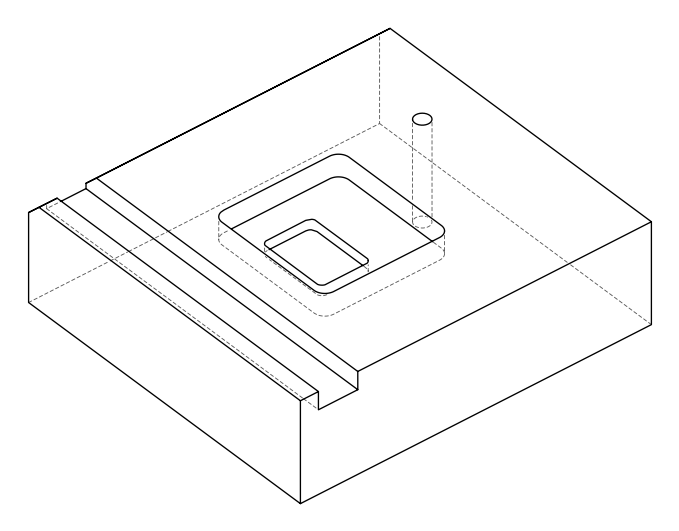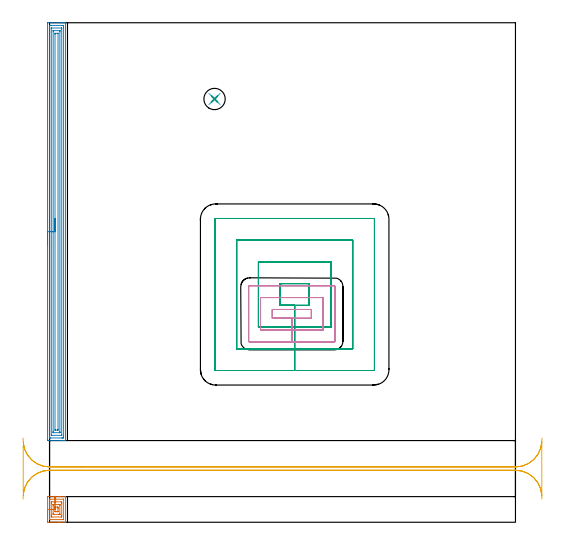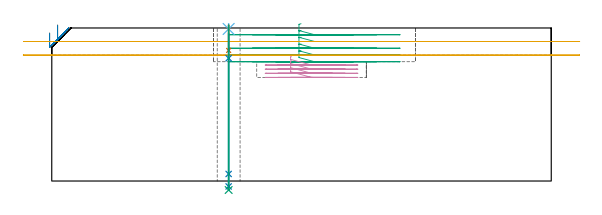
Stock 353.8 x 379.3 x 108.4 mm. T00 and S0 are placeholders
(PLAN: 9 operations, 7 tool changes, 35.1 min)
(1 AREA_MILL | FG_CHAMFER_SURFACE | UGT0205_001 | 1.07 min | 2445 mm3)
(2 AREA_MILL_1 | FG_CHAMFER_SURFACE_1 | UGT0205_001 | 12.98 min | 29986 mm3)
(3 MILL_RECTANGULAR_POCKET | POCKET_RECTANGULAR_STRAIGHT | UGT0201_105 | Follow Part, ap 5.5, ae 75% | 12.13 min | 467543 mm3)
(4 MILL_RECTANGULAR_POCKET_1 | POCKET_RECTANGULAR_STRAIGHT_1 | NXT0201_011 | Follow Part, ap 3, ae 75% | 3.99 min | 46716 mm3)
(5 MILL_RECTANGULAR_SLOT | SLOT_RECTANGULAR | UGT0201_019 | Follow Part, ap 10, ae 75% | 3.76 min | 287421 mm3)
(6 SPOT_DRILL | STEP1HOLE | NXT0321_9005460120000 | 0.03 min | 77 mm3)
(7 DRILL_BLIND_HOLE_INTO_CENTER | STEP1HOLE | NXT0301_077 | 0.07 min | 1248 mm3)
(8 GUN_DRILL_THROUGH_HOLE | STEP1HOLE | UGT0307_007 | 0.54 min | 7351 mm3)
(9 DRILL_TO_ENLARGE_THROUGH_HOLE | STEP1HOLE | UGT0301_286 | 0.47 min | 13688 mm3)
(TOOL UGT0205_001 | Chamfer Mill 20 x 3 x 45 deg. | D20 FL50 Z2)
(TOOL UGT0201_105 | End Mill 22 mm | D22 FL25 Z2)
(TOOL NXT0201_011 | ENDMILL 12mm [2P460-1200-NA 1630] | D12 FL38 Z6)
(TOOL UGT0201_019 | End mill 40 mm | D40 FL63 Z6)
(TOOL NXT0321_9005460120000 | NC Spot Drill, 142deg, 12mm, Carbide, Uncoated | D12 PA142 FL30 Z2)
(TOOL NXT0301_077 | Carbide Drill 10.6mm [860.1-1060-053A1-MM 2214] | D10.6 PA140 FL71 Z2)
(TOOL UGT0307_007 | Gun Drill 10 mm | D10 PA130 FL24 Z1)
(TOOL UGT0301_286 | Twist Drill 16.2 mm | D16.2 PA118 FL125 Z2)
(OP 1 AREA_MILL)
G17 G21 G94 G90
T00 M6
G54
G17 G0 G90 X-1.5 Y-0.25 S1061 M3
G43 Z118.4 H0
Z104.8
G94 G1 Y-0.212 Z103.928 F250.
Y-0.098 Z103.063
Y0.091 Z102.212
Y0.353 Z101.38
Y0.687 Z100.574
Y1.09 Z99.8
Y1.558 Z99.064
Y2.09 Z98.372
Y2.679 Z97.729
Y3.322 Z97.14
Y4.014 Z96.608
Y4.75 Z96.14
Y5.524 Z95.737
Y6.33 Z95.403
Y7.162 Z95.141
Y8.013 Z94.952
Y8.878 Z94.838
Y9.75 Z94.8
Y19.024
X-1.495 Y19.346 Z94.802
X-1.491 Y19.49 Z94.805
X-1.34 Y19.5 Z94.956
X7.08 Z103.373
X7.9 Z104.199
X7.97 Z104.269
X12.011 Z108.31
X12.092 Y19.495 Z108.388
X12.094 Y19.491 Z108.391
X12.1 Y19.465 Z108.4
Y0.035
X12.094 Y0.009 Z108.391
X12.092 Y0.005 Z108.388
X12.011 Y0. Z108.31
X7.9 Z104.199
X7.08 Z103.373
X-1.164 Z95.131
X-1.342 Y0.002 Z94.953
X-1.491 Y0.01 Z94.805
X-1.499 Y0.158 Z94.798
X-1.5 Y0.476 Z94.8
Y9.75
X-0.086 Z96.214
X-0.085 Y17.349 Z96.215
X-0.082 Y17.44 Z96.218
X-0.078 Y17.492 Z96.222
X-0.069 Y17.494 Z96.231
X-0.04 Y17.497 Z96.26
X0.606 Y17.5 Z96.906
X10.397 Y17.499 Z106.697
X10.64 Y17.493 Z106.94
X10.668 Y17.491 Z106.968
X10.679 Y17.393 Z106.979
X10.684 Y17.303 Z106.984
X10.685 Y17.257 Z106.985
Y2.151
X10.682 Y2.06 Z106.982
X10.678 Y2.008 Z106.978
X10.669 Y2.006 Z106.969
X10.64 Y2.003 Z106.94
X9.994 Y2. Z106.294
X0.203 Y2.001 Z96.503
X-0.04 Y2.007 Z96.26
X-0.068 Y2.009 Z96.232
X-0.079 Y2.106 Z96.221
X-0.084 Y2.197 Z96.216
X-0.085 Y2.243 Z96.215
X-0.086 Y9.75 Z96.214
X1.328 Z97.628
Y14.133
X1.329 Y14.608 Z97.629
X1.33 Y15.015 Z97.63
X1.336 Y15.491 Z97.636
X1.731 Y15.5 Z98.031
X8.851 Z105.151
X9.264 Y15.491 Z105.564
X9.27 Y15.084 Z105.57
X9.271 Y14.608 Z105.571
X9.272 Y14.199 Z105.572
X9.271 Y4.892 Z105.571
X9.27 Y4.485 Z105.57
X9.264 Y4.009 Z105.564
X8.869 Y4. Z105.169
X1.749 Z98.049
X1.335 Y4.009 Z97.635
X1.33 Y4.416 Z97.63
X1.329 Y4.892 Z97.629
X1.328 Y5.301 Z97.628
Y9.75
X2.743 Z99.043
Y12.841
Y13.227
X2.745 Y13.42 Z99.045
X2.747 Y13.467 Z99.047
X2.749 Y13.484 Z99.049
X2.763 Y13.49 Z99.063
X2.86 Y13.496 Z99.16
X3.52 Y13.499 Z99.82
X3.746 Y13.5 Z100.046
X7.307 Y13.499 Z103.607
X7.795 Y13.492 Z104.095
X7.849 Y13.49 Z104.149
X7.851 Y13.423 Z104.151
X7.854 Y13.266 Z104.154
X7.857 Y12.953 Z104.157
Y12.841
Y6.273
X7.855 Y6.08 Z104.155
X7.853 Y6.033 Z104.153
X7.851 Y6.016 Z104.151
X7.837 Y6.01 Z104.137
X7.74 Y6.004 Z104.04
X7.08 Y6. Z103.38
X6.854 Z103.154
X3.293 Y6.001 Z99.593
X2.805 Y6.008 Z99.105
X2.751 Y6.01 Z99.051
X2.749 Y6.077 Z99.049
X2.745 Y6.234 Z99.045
X2.743 Y6.547 Z99.043
Y6.659
Y9.75
X4.157 Z100.457
Y11.075
Y11.326
X4.158 Y11.41 Z100.458
X4.162 Y11.476 Z100.462
X4.164 Y11.489 Z100.464
X4.17 Y11.493 Z100.47
X4.196 Y11.496 Z100.496
X4.41 Y11.499 Z100.71
X5.762 Z102.062
X6.19 Y11.495 Z102.49
X6.332 Y11.49 Z102.632
X6.436 Y11.484 Z102.736
X6.439 Y11.326 Z102.739
X6.442 Y11.075 Z102.742
X6.443 Y10.824 Z102.743
Y10.192
Y8.425
Y8.174
X6.442 Y8.09 Z102.742
X6.438 Y8.024 Z102.738
X6.436 Y8.011 Z102.736
X6.43 Y8.007 Z102.73
X6.404 Y8.004 Z102.704
X6.19 Y8.001 Z102.49
X4.838 Z101.138
X4.41 Y8.005 Z100.71
X4.268 Y8.01 Z100.568
X4.164 Y8.016 Z100.464
X4.161 Y8.174 Z100.461
X4.158 Y8.425 Z100.458
X4.157 Y9.75 Z100.457
Y10.621 Z100.495
Y11.486 Z100.609
Y12.338 Z100.798
Y13.17 Z101.06
Y13.976 Z101.394
Y14.75 Z101.797
Y15.486 Z102.265
Y16.178 Z102.797
Y16.821 Z103.386
Y17.41 Z104.029
Y17.941 Z104.721
Y18.41 Z105.457
Y18.813 Z106.231
Y19.147 Z107.037
Y19.409 Z107.869
Y19.598 Z108.721
Y19.712 Z109.585
Y19.75 Z110.457
G0 Z118.4
M5
M2
(OP 2 AREA_MILL_1)
G17 G21 G94 G90
T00 M6
G54
G17 G0 G90 X-1.5 Y210.65 S1061 M3
G43 Z118.4 H0
Z104.8
G94 G1 Y210.688 Z103.928 F250.
Y210.802 Z103.064
Y210.991 Z102.212
Y211.253 Z101.38
Y211.587 Z100.574
Y211.99 Z99.8
Y212.458 Z99.064
Y212.99 Z98.372
Y213.579 Z97.729
Y214.222 Z97.14
Y214.914 Z96.608
Y215.65 Z96.14
Y216.424 Z95.737
Y217.23 Z95.403
Y218.062 Z95.141
Y218.913 Z94.952
Y219.778 Z94.838
Y220.65 Z94.8
Y378.689
X-1.497 Y379.012 Z94.802
X-1.492 Y379.29 Z94.806
X-1.21 Y379.3 Z95.087
X8.86 Z105.154
X9.421 Z105.718
X9.75 Z106.046
X10.311 Z106.607
X10.64 Z106.935
X11.297 Z107.597
X11.679 Z107.978
X12.055 Y379.294 Z108.347
X12.097 Y379.29 Z108.388
X12.1 Y379.135 Z108.4
Y62.165
X12.097 Y62.01 Z108.388
X12.055 Y62.006 Z108.347
X11.679 Y62. Z107.978
X11.297 Z107.596
X10.64 Z106.935
X9.421 Z105.718
X8.86 Z105.154
X-1.211 Z95.087
X-1.492 Y62.01 Z94.806
X-1.499 Y62.29 Z94.799
Y62.312
X-1.5 Y220.65 Z94.8
X-0.086 Z96.214
Y376.056
X-0.082 Y376.903 Z96.218
X-0.08 Y376.943 Z96.22
X-0.04 Y377.29 Z96.26
X0.457 Y377.298 Z96.757
X0.85 Y377.299 Z97.15
X1.344 Y377.3 Z97.644
X9.75 Y377.299 Z106.05
X10.247 Y377.297 Z106.547
X10.64 Y377.29 Z106.94
X10.68 Y376.903 Z106.98
X10.683 Y376.86 Z106.983
X10.686 Y376.01 Z106.986
Y375.964
Y65.244
X10.682 Y64.397 Z106.982
X10.68 Y64.357 Z106.98
X10.64 Y64.01 Z106.94
X10.143 Y64.002 Z106.443
X9.75 Y64.001 Z106.05
X9.255 Y64. Z105.555
X0.85 Y64.001 Z97.15
X0.353 Y64.003 Z96.653
X-0.04 Y64.01 Z96.26
X-0.08 Y64.397 Z96.22
X-0.083 Y64.44 Z96.217
X-0.086 Y65.29 Z96.214
Y65.336
Y220.65
X1.328 Z97.628
X1.329 Y375.117 Z97.629
Y375.22
X1.332 Y375.271 Z97.632
X1.334 Y375.288 Z97.634
X1.376 Y375.293 Z97.676
X1.559 Y375.299 Z97.859
X9.042 Z105.342
X9.163 Y375.295 Z105.463
X9.256 Y375.29 Z105.556
X9.265 Y375.253 Z105.565
X9.268 Y375.117 Z105.568
X9.271 Y374.705 Z105.571
Y66.183
Y66.08
X9.268 Y66.029 Z105.568
X9.266 Y66.012 Z105.566
X9.224 Y66.007 Z105.524
X9.041 Y66.001 Z105.341
X1.558 Z97.858
X1.437 Y66.004 Z97.737
X1.344 Y66.01 Z97.644
X1.335 Y66.047 Z97.635
X1.332 Y66.183 Z97.632
X1.329 Y66.595 Z97.629
X1.328 Y220.65 Z97.628
X2.743 Z99.043
Y372.439
X2.745 Y373.216 Z99.045
X2.747 Y373.27 Z99.047
X2.749 Y373.289 Z99.049
X2.769 Y373.292 Z99.069
X2.876 Y373.296 Z99.176
X3.091 Y373.299 Z99.391
X7.522 Z103.822
X7.727 Y373.297 Z104.027
X7.829 Y373.292 Z104.129
X7.849 Y373.29 Z104.149
X7.852 Y373.276 Z104.152
X7.854 Y373.237 Z104.154
X7.857 Y372.552 Z104.157
Y372.439
Y68.861
X7.855 Y68.084 Z104.155
X7.853 Y68.031 Z104.153
X7.851 Y68.011 Z104.151
X7.83 Y68.008 Z104.13
X7.724 Y68.004 Z104.024
X7.509 Y68.001 Z103.809
X3.078 Z99.378
X2.873 Y68.003 Z99.173
X2.771 Y68.008 Z99.071
X2.751 Y68.01 Z99.051
X2.748 Y68.024 Z99.048
X2.746 Y68.063 Z99.046
X2.743 Y68.748 Z99.043
Y68.861
Y220.65
X4.157 Z100.457
Y370.653
X4.159 Y370.905 Z100.459
X4.164 Y371.16 Z100.464
X4.174 Y371.29 Z100.474
X4.249 Y371.295 Z100.549
X4.41 Y371.299 Z100.71
X6.19 Y371.3 Z102.49
X6.436 Y371.299 Z102.736
X6.441 Y371.295 Z102.741
X6.442 Y371.293 Z102.742
X6.443 Y70.647 Z102.743
X6.441 Y70.395 Z102.741
X6.436 Y70.14 Z102.736
X6.425 Y70.01 Z102.725
X6.351 Y70.005 Z102.651
X6.19 Y70.001 Z102.49
X4.41 Y70. Z100.71
X4.164 Y70.001 Z100.464
X4.159 Y70.005 Z100.459
X4.158 Y70.007 Z100.458
X4.157 Y220.65 Z100.457
Y221.522 Z100.495
Y222.386 Z100.609
Y223.238 Z100.798
Y224.07 Z101.06
Y224.876 Z101.394
Y225.65 Z101.797
Y226.386 Z102.265
Y227.078 Z102.796
Y227.721 Z103.386
Y228.31 Z104.029
Y228.841 Z104.721
Y229.31 Z105.457
Y229.713 Z106.231
Y230.047 Z107.037
Y230.309 Z107.869
Y230.498 Z108.72
Y230.612 Z109.585
Y230.65 Z110.457
G0 Z118.4
M5
M2
(OP 3 MILL_RECTANGULAR_POCKET)
G17 G21 G94 G90
T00 M6
G54
G17 G0 G90 X176.585 Y181.2 S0 M3
G43 Z118.4 H0
Z111.4
G94 G1 X175.1 Z111.002 F250.
Y164.7 Z106.581
X186.15 Z103.62
X197.2 F500.
Y181.2
X175.1
Y164.7
X186.15
Y148.2
X213.7
Y197.7
X158.6
Y148.2
X186.15
Y131.7
X230.2
Y214.2
X142.1
Y131.7
X186.15
Y115.2
X246.1
G3 X246.7 Y115.8 R0.6
G1 Y230.1
G3 X246.1 Y230.7 R0.6
G1 X126.2
G3 X125.6 Y230.1 R0.6
G1 Y115.8
G3 X126.2 Y115.2 R0.6
G1 X186.15
X187.15
G0 X176.585 Y181.2 Z106.62
G1 X175.1 Z106.222 F250.
Y164.7 Z101.801
X186.15 Z98.84
X197.2 F500.
Y181.2
X175.1
Y164.7
X186.15
Y148.2
X213.7
Y197.7
X158.6
Y148.2
X186.15
Y131.7
X230.2
Y214.2
X142.1
Y131.7
X186.15
Y115.2
X246.1
G3 X246.7 Y115.8 R0.6
G1 Y230.1
G3 X246.1 Y230.7 R0.6
G1 X126.2
G3 X125.6 Y230.1 R0.6
G1 Y115.8
G3 X126.2 Y115.2 R0.6
G1 X186.15
X187.15
G0 X176.585 Y181.2 Z101.84
G1 X175.1 Z101.442 F250.
Y164.7 Z97.021
X186.15 Z94.06
X197.2 F500.
Y181.2
X175.1
Y164.7
X186.15
Y148.2
X213.7
Y197.7
X158.6
Y148.2
X186.15
Y131.7
X230.2
Y214.2
X142.1
Y131.7
X186.15
Y115.2
X246.1
G3 X246.7 Y115.8 R0.6
G1 Y230.1
G3 X246.1 Y230.7 R0.6
G1 X126.2
G3 X125.6 Y230.1 R0.6
G1 Y115.8
G3 X126.2 Y115.2 R0.6
G1 X186.15
X187.15
G0 X176.585 Y181.2 Z97.06
G1 X175.1 Z96.662 F250.
Y164.7 Z92.241
X186.15 Z89.28
X197.2 F500.
Y181.2
X175.1
Y164.7
X186.15
Y148.2
X213.7
Y197.7
X158.6
Y148.2
X186.15
Y131.7
X230.2
Y214.2
X142.1
Y131.7
X186.15
Y115.2
X246.1
G3 X246.7 Y115.8 R0.6
G1 Y230.1
G3 X246.1 Y230.7 R0.6
G1 X126.2
G3 X125.6 Y230.1 R0.6
G1 Y115.8
G3 X126.2 Y115.2 R0.6
G1 X186.15
X187.15
G0 X176.585 Y181.2 Z92.28
G1 X175.1 Z91.882 F250.
Y164.7 Z87.461
X186.15 Z84.5
X197.2 F500.
Y181.2
X175.1
Y164.7
X186.15
Y148.2
X213.7
Y197.7
X158.6
Y148.2
X186.15
Y131.7
X230.2
Y214.2
X142.1
Y131.7
X186.15
Y115.2
X246.1
G3 X246.7 Y115.8 R0.6
G1 Y230.1
G3 X246.1 Y230.7 R0.6
G1 X126.2
G3 X125.6 Y230.1 R0.6
G1 Y115.8
G3 X126.2 Y115.2 R0.6
G1 X186.15
X187.15
G0 Z118.4
M5
M2
(OP 4 MILL_RECTANGULAR_POCKET_1)
G17 G21 G94 G90
T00 M6
G54
G17 G0 G90 X169.781 Y161.6 S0 M3
G43 Z118.4 H1
Z88.067
G94 G1 X169.2 Z87.911 F250.
Y154.9 Z86.116
X184. Z82.15
X198.8 F500.
Y161.6
X169.2
Y154.9
X184.
Y145.9
X207.8
Y170.6
X160.2
Y145.9
X184.
Y136.9
X216.1
G3 X216.8 Y137.6 R0.7
G1 Y178.9
G3 X216.1 Y179.6 R0.7
G1 X151.9
G3 X151.2 Y178.9 R0.7
G1 Y137.6
G3 X151.9 Y136.9 R0.7
G1 X184.
X185.
G0 X169.781 Y161.6 Z85.15
G1 X169.2 Z84.994 F250.
Y154.9 Z83.199
X184. Z79.233
X198.8 F500.
Y161.6
X169.2
Y154.9
X184.
Y145.9
X207.8
Y170.6
X160.2
Y145.9
X184.
Y136.9
X216.1
G3 X216.8 Y137.6 R0.7
G1 Y178.9
G3 X216.1 Y179.6 R0.7
G1 X151.9
G3 X151.2 Y178.9 R0.7
G1 Y137.6
G3 X151.9 Y136.9 R0.7
G1 X184.
X185.
G0 X169.781 Y161.6 Z82.233
G1 X169.2 Z82.078 F250.
Y154.9 Z80.282
X184. Z76.317
X198.8 F500.
Y161.6
X169.2
Y154.9
X184.
Y145.9
X207.8
Y170.6
X160.2
Y145.9
X184.
Y136.9
X216.1
G3 X216.8 Y137.6 R0.7
G1 Y178.9
G3 X216.1 Y179.6 R0.7
G1 X151.9
G3 X151.2 Y178.9 R0.7
G1 Y137.6
G3 X151.9 Y136.9 R0.7
G1 X184.
X185.
G0 X169.781 Y161.6 Z79.317
G1 X169.2 Z79.161 F250.
Y154.9 Z77.366
X184. Z73.4
X198.8 F500.
Y161.6
X169.2
Y154.9
X184.
Y145.9
X207.8
Y170.6
X160.2
Y145.9
X184.
Y136.9
X216.1
G3 X216.8 Y137.6 R0.7
G1 Y178.9
G3 X216.1 Y179.6 R0.7
G1 X151.9
G3 X151.2 Y178.9 R0.7
G1 Y137.6
G3 X151.9 Y136.9 R0.7
G1 X184.
X185.
G0 Z118.4
M5
M2
(OP 5 MILL_RECTANGULAR_SLOT)
G17 G21 G94 G90
T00 M6
G54
G17 G0 G90 X373.934 Y63.9 S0 M3
G43 Z118.4 H0
Z98.8
G94 G1 X373.77 Y60.905 F250.
G2 X354.12 Y42.003 R20. F500.
X353.8 Y42. R20. F443.
G1 X24.12
X0. F500.
G2 X-19.807 Y59.23 R20.
G1 X-19.837 Y59.234
G3 X-20. Y56.687 R20.
G1 Y24.819
G3 X-19.837 Y22.268 R20.
G1 X-19.807 Y22.272
G2 X0. Y39.5 R20.
G1 X353.8
G2 X373.77 Y20.595 R20.
G1 X373.934 Y17.6 F250.
G0 Z118.4
X-20.134
Z89.2
G1 X-19.97 Y20.595
G2 X-0.32 Y39.497 R20. F500.
X0. Y39.5 R20. F425.
G1 X329.68
X353.8 F500.
G2 X373.77 Y20.595 R20.
G1 X373.8
Y60.905
X373.77
G2 X353.8 Y42. R20.
G1 X0.
G2 X-19.97 Y60.905 R20.
G1 X-20.134 Y63.9 F250.
G0 Z118.4
M5
M2
(OP 6 SPOT_DRILL)
G17 G21 G94 G90
T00 M6
G54
G17 G0 G90 X125.3 Y321.4 S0 M3
G43 Z118.4 H0
G94 G81 G98 Z107.703 F250. R111.4
G80
M5
M2
(OP 7 DRILL_BLIND_HOLE_INTO_CENTER)
G17 G21 G94 G90
T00 M6
G54
G17 G0 G90 X125.3 Y321.4 S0 M3
G43 Z118.4 H1
G94 G81 G98 Z92.5 F250. R110.4
G80
M5
M2
(OP 8 GUN_DRILL_THROUGH_HOLE)
G17 G21 G94 G90
T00 M6
G54
G17 G0 G90 X125.3 Y321.4 M8
G43 Z118.4 H0
Z104.647
S716 M3
G94 G1 Z86.988 F125. M26
G4 X.084
Z5. F250.
G4 X.084
Z-3.832 F125.
G4 X.084
M5
M9
G0 Z104.647
Z118.4
M2
(OP 9 DRILL_TO_ENLARGE_THROUGH_HOLE)
G17 G21 G94 G90
T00 M6
G54
G17 G0 G90 X125.3 Y321.4 S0 M3
G43 Z118.4 H0
G94 G73 G98 Z-6.367 F250. Q14.346 R110.4
G80
M5
M2
